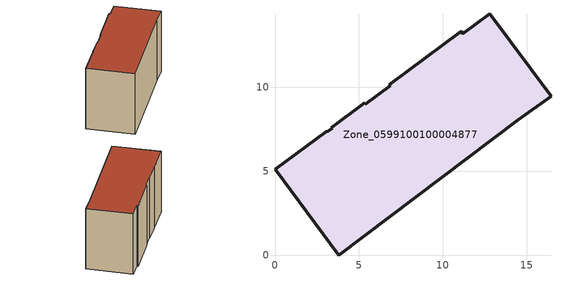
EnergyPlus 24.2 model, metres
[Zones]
Zone_0599100100004877
 floor ground (C_G): 16.46,9.46 14.51,8.06 3.8,0 0,5.11 3.08,7.39 3.11,7.35 3.4,7.56 3.36,7.6 5.34,9.07 5.39,9.01 6.88,10.09 6.82,10.17 11.1,13.34 11.19,13.21 12.81,14.38 z0
 wall outside (C_F): 14.51,8.06 16.46,9.46 12.81,14.38 11.19,13.21 11.1,13.34 6.82,10.17 6.88,10.09 5.39,9.01 5.34,9.07 3.36,7.6 3.4,7.56 3.11,7.35 3.08,7.39 0,5.11 3.8,0 14.51,8.06 z0:8.86
 roof outside (C_R): 3.08,7.39 0,5.11 3.8,0 14.51,8.06 16.46,9.46 12.81,14.38 11.19,13.21 11.1,13.34 6.82,10.17 6.88,10.09 5.39,9.01 5.34,9.07 3.36,7.6 3.4,7.56 3.11,7.35 z8.86
[BUILDING]
Pand.0599100100004877: North Axis=0; Terrain=City; Loads Convergence Tolerance Value=0.04; Temperature Convergence Tolerance Value=0.4; Solar Distribution=FullExterior; Maximum Number of Warmup Days=25; Minimum Number of Warmup Days=1
[Site:Location]
Rotterdam.The.Hague.AP_ZH_NLD Design_Conditions: Latitude=51.96; Longitude=4.45; Time Zone=1; Elevation=-4.5
[SITE:GROUNDTEMPERATURE:BUILDINGSURFACE]
18, 18, 18, 18, 18, 18, 18, 18, 18, 18, 18, 18
[MATERIAL] Thermal Absorptance=0.9; Solar Absorptance=0.7; Visible Absorptance=0.7
Name | Roughness | Thickness | Conductivity | Density | Specific Heat
G.TC.2006-2014 | MediumSmooth | 0.15 | 0.06 | 540 | 1210
F.TC.2006-2014 | Rough | 0.3 | 0.12 | 1920 | 840
R.TC.2006-2014 | MediumRough | 0.2 | 0.08 | 1500 | 1000
[CONSTRUCTION]
C_G: G.TC.2006-2014
C_F: F.TC.2006-2014
C_R: R.TC.2006-2014
[ZONE]
Zone_0599100100004877: Type=1; Multiplier=1; Ceiling Height=Autocalculate; Volume=Autocalculate; Floor Area=autocalculate; Part of Total Floor Area=Yes
[ZONEINFILTRATION:DESIGNFLOWRATE]
Infil_Zone_0599100100004877: Zone or ZoneList or Space or SpaceList=Zone_0599100100004877; Schedule=AlwaysOn; Design Flow Rate Calculation Method=Flow/Area; Flow Rate per Floor Area=0.0015; Constant Term Coefficient=1; Temperature Term Coefficient=0; Velocity Term Coefficient=0; Velocity Squared Term Coefficient=0
[HVACTEMPLATE:ZONE:IDEALLOADSAIRSYSTEM]
Zone_0599100100004877: Maximum Heating Supply Air Temperature=50; Minimum Cooling Supply Air Temperature=13; Maximum Heating Supply Air Humidity Ratio=0.0156; Minimum Cooling Supply Air Humidity Ratio=0.0077; Heating Limit=NoLimit; Cooling Limit=NoLimit; Dehumidification Control Type=ConstantSensibleHeatRatio; Cooling Sensible Heat Ratio=0.7; Dehumidification Setpoint=60; Humidification Control Type=None; Humidification Setpoint=30; Outdoor Air Method=None; Outdoor Air Flow Rate per Person=0.00944; Outdoor Air Flow Rate per Zone Floor Area=0; Outdoor Air Flow Rate per Zone=0; Demand Controlled Ventilation Type=None; Outdoor Air Economizer Type=NoEconomizer; Heat Recovery Type=None; Sensible Heat Recovery Effectiveness=0.7; Latent Heat Recovery Effectiveness=0.65
[ZONECONTROL:THERMOSTAT]
ThermostatControl_Zone_0599100100004877: Zone or ZoneList=Zone_0599100100004877; Control Type Schedule=DualSetpointControlType; Control 1=Thermostat_Zone_0599100100004877; Temperature Difference Between Cutout And Setpoint=0
[THERMOSTATSETPOINT:DUALSETPOINT]
Thermostat_Zone_0599100100004877: Heating Setpoint Temperature Schedule=HeatingSetpoint_Zone_0599100100004877; Cooling Setpoint Temperature Schedule=CoolingSetpoint_Zone_0599100100004877
[SCHEDULE:COMPACT]
HeatingSetpoint_Zone_0599100100004877: Through: 12/31, For: AllDays, Until: 24:00, 21
CoolingSetpoint_Zone_0599100100004877: Through: 12/31, For: AllDays, Until: 24:00, 24
DualSetpointControlType: Through: 12/31, For: AllDays, Until: 24:00, 4
AlwaysOn: Through: 12/31, For: AllDays, Until: 24:00, 1
